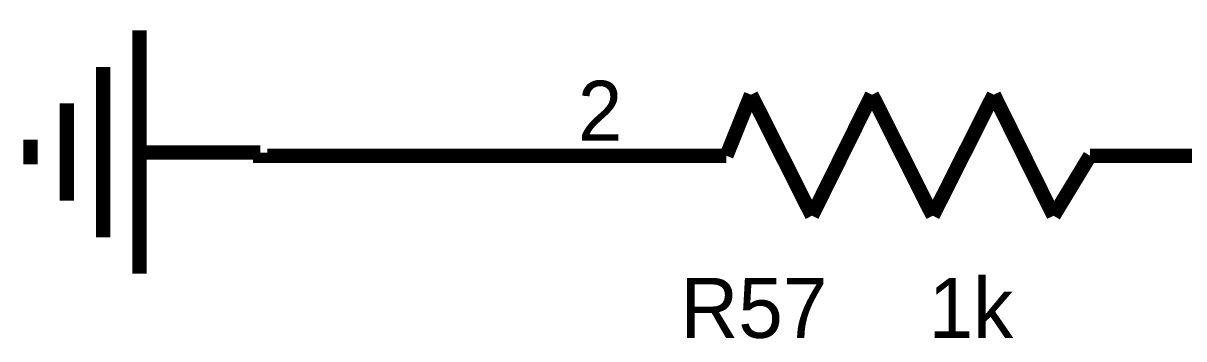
# Model space of a CAD drawing. Header units: millimetres. Extents: x 0 to 800, y 0 to 567.
# Drawn here: x 136.22 to 160.53, y 162.15 to 168.75 of the extents above; entities that cross this region are included whole.
import ezdxf

# ---------------------------------------------------------------- set-up
doc = ezdxf.new("R2010")
doc.units = ezdxf.units.MM
doc.layers.add('Sheet', color=255, linetype='Continuous')

msp = doc.modelspace()

# ---------------------------------------------------------------- linework, layer by layer
at = {"layer": 'Sheet', "const_width": 0.3}
for points in [[(138.651, 168.596), (138.651, 163.511)], [(137.89, 167.834), (137.89, 164.273)], [(151.463, 167.252), (150.948, 165.975)], [(152.74, 164.721), (151.463, 167.252)], [(153.995, 167.252), (152.74, 164.721)], [(155.271, 164.721), (153.995, 167.252)], [(156.548, 167.252), (155.271, 164.721)], [(157.802, 164.721), (156.548, 167.252)], [(137.128, 167.072), (137.128, 165.034)], [(136.366, 166.311), (136.366, 165.796)], [(141.182, 166.042), (138.651, 166.042)], [(141.182, 166.042), (141.182, 165.975), (145.864, 165.975)], [(150.948, 165.975), (145.864, 165.975)], [(150.948, 165.975), (150.187, 165.975)], [(158.564, 165.975), (157.802, 164.721)], [(158.564, 165.975), (163.649, 165.975)], [(158.564, 165.975), (159.326, 165.975)]]:
    msp.add_lwpolyline(points, dxfattribs=at)

# ---------------------------------------------------------------- texts
at = {"layer": 'Sheet'}
for s, height, p in [('2', 1.254, (147.835, 166.288)), ('R57', 1.2543, (149.985, 162.167)), ('1k', 1.2543, (155.182, 162.167))]:
    msp.add_text(s, height=height, dxfattribs=at).set_placement(p)

doc.saveas('drawing.dxf')
